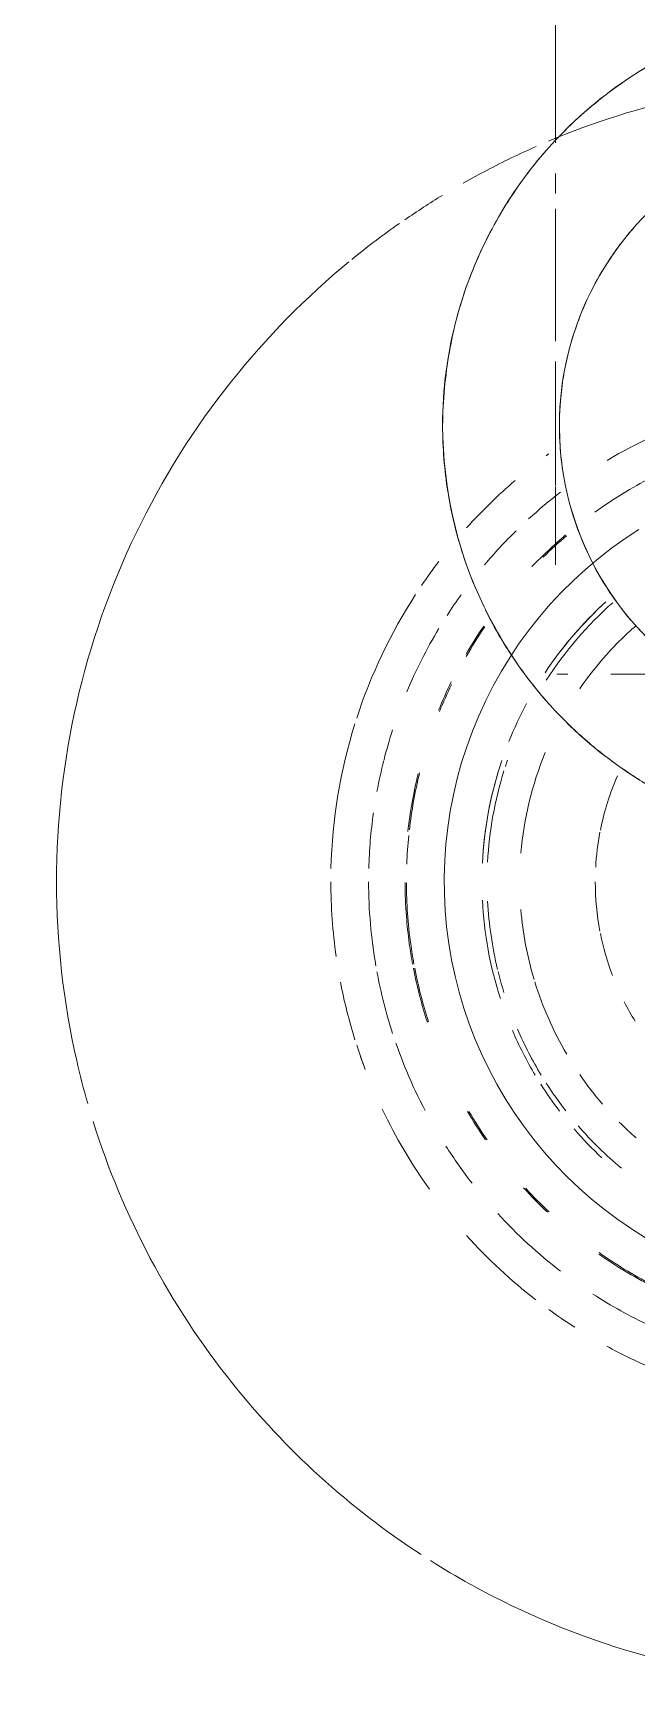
# Model space of a CAD drawing. Header units: millimetres. Extents: x -4000 to 187956, y -58990 to 162485.
# Drawn here: x 157064.6 to 157100.8, y 1700.4 to 1799.4 of the extents above; entities that cross this region are included whole.
import ezdxf

# ---------------------------------------------------------------- set-up
doc = ezdxf.new("R2010")
doc.units = ezdxf.units.MM
doc.layers.add('P-SANR-FIXT', color=6, linetype='Continuous', lineweight=9)

# ---------------------------------------------------------------- blocks, each defined once
blk = doc.blocks.new('C307 - C307-V893-FFS - TANG 1')
at = {"layer": 'P-SANR-FIXT', "color": 90}
for p, q in [((13.682, 170.811), (12.839, 171.341)), ((13.682, 170.811), (12.839, 171.341)), ((14.503, 170.247), (13.682, 170.811)), ((14.503, 170.247), (13.682, 170.811)), ((15.301, 169.651), (14.503, 170.247)), ((15.301, 169.651), (14.503, 170.247)), ((16.075, 169.023), (15.301, 169.651)), ((16.075, 169.023), (15.301, 169.651)), ((16.823, 168.365), (16.075, 169.023)), ((16.823, 168.365), (16.075, 169.023)), ((17.544, 167.678), (16.823, 168.365)), ((17.544, 167.678), (16.823, 168.365)), ((18.237, 166.962), (17.544, 167.678)), ((18.237, 166.962), (17.544, 167.678)), ((18.9, 166.219), (18.237, 166.962)), ((18.9, 166.219), (18.237, 166.962)), ((19.534, 165.451), (18.9, 166.219)), ((19.534, 165.451), (18.9, 166.219)), ((20.136, 164.657), (19.534, 165.451)), ((20.136, 164.657), (19.534, 165.451)), ((20.706, 163.84), (20.136, 164.657)), ((20.706, 163.84), (20.136, 164.657)), ((21.243, 163.001), (20.706, 163.84)), ((21.243, 163.001), (20.706, 163.84)), ((21.746, 162.141), (21.243, 163.001)), ((21.746, 162.141), (21.243, 163.001)), ((22.214, 161.262), (21.746, 162.141)), ((22.214, 161.262), (21.746, 162.141)), ((22.647, 160.364), (22.214, 161.262)), ((23.043, 159.45), (22.647, 160.364)), ((23.402, 158.521), (23.043, 159.45)), ((23.402, 158.521), (23.043, 159.45)), ((23.725, 157.579), (23.402, 158.521)), ((23.725, 157.579), (23.402, 158.521)), ((24.009, 156.624), (23.725, 157.579)), ((24.254, 155.659), (24.009, 156.624)), ((24.461, 154.684), (24.254, 155.659)), ((24.461, 154.684), (24.254, 155.659)), ((24.629, 153.702), (24.461, 154.684)), ((24.757, 152.714), (24.629, 153.702)), ((24.846, 151.722), (24.757, 152.714)), ((24.895, 150.727), (24.846, 151.722)), ((24.904, 149.731), (24.895, 150.727)), ((24.904, 149.731), (24.895, 150.727)), ((24.874, 148.735), (24.904, 149.731)), ((24.874, 148.735), (24.904, 149.731)), ((24.803, 147.742), (24.874, 148.735)), ((24.693, 146.752), (24.803, 147.742)), ((24.543, 145.767), (24.693, 146.752)), ((24.354, 144.789), (24.543, 145.767)), ((24.126, 143.819), (24.354, 144.789)), ((23.86, 142.859), (24.126, 143.819)), ((23.86, 142.859), (24.126, 143.819)), ((23.555, 141.911), (23.86, 142.859)), ((23.555, 141.911), (23.86, 142.859)), ((23.213, 140.975), (23.555, 141.911)), ((23.213, 140.975), (23.555, 141.911)), ((22.834, 140.054), (23.213, 140.975)), ((22.834, 140.054), (23.213, 140.975)), ((22.418, 139.149), (22.834, 140.054)), ((22.418, 139.149), (22.834, 140.054)), ((21.966, 138.261), (22.418, 139.149)), ((21.966, 138.261), (22.418, 139.149)), ((21.479, 137.392), (21.966, 138.261)), ((21.479, 137.392), (21.966, 138.261)), ((12.897, 137.555), (14.914, 137.555)), ((12.897, 137.555), (14.914, 137.555)), ((17.5, 137.555), (18.153, 137.555)), ((20.957, 136.543), (21.479, 137.392)), ((20.957, 136.543), (21.479, 137.392)), ((19.815, 134.912), (20.403, 135.716)), ((19.815, 134.912), (20.403, 135.716)), ((20.403, 135.716), (20.957, 136.543)), ((20.403, 135.716), (20.957, 136.543)), ((19.196, 134.131), (19.815, 134.912)), ((19.196, 134.131), (19.815, 134.912)), ((18.546, 133.376), (19.196, 134.131)), ((18.546, 133.376), (19.196, 134.131)), ((17.866, 132.648), (18.546, 133.376)), ((17.866, 132.648), (18.546, 133.376)), ((16.422, 131.276), (17.158, 131.947)), ((16.422, 131.276), (17.158, 131.947)), ((17.158, 131.947), (17.866, 132.648)), ((17.158, 131.947), (17.866, 132.648)), ((15.661, 130.634), (16.422, 131.276)), ((15.661, 130.634), (16.422, 131.276)), ((18.24, 127.727), (18.24, 131.017)), ((14.063, 129.444), (14.874, 130.023)), ((14.063, 129.444), (14.874, 130.023)), ((14.874, 130.023), (15.661, 130.634)), ((14.874, 130.023), (15.661, 130.634)), ((13.23, 128.899), (14.063, 129.444)), ((13.23, 128.899), (14.063, 129.444)), ((18.24, 126.317), (18.24, 127.727)), ((18.24, 118.822), (18.24, 126.264)), ((18.24, 109.688), (18.24, 117.61)), ((18.24, 107.554), (18.24, 108.758))]:
    blk.add_line(p, q, dxfattribs=at)
at = {"layer": 'P-SANR-FIXT', "color": 254}
blk.add_line((18.24, 94.245), (18.24, 105.726), dxfattribs=at)
at = {"layer": 'P-SANR-FIXT', "color": 90, "flags": 128}
for points in [[(23.043, 159.45), (22.647, 160.364), (22.214, 161.262)], [(24.254, 155.659), (24.009, 156.624), (23.725, 157.579)], [(24.757, 152.714), (24.629, 153.702), (24.461, 154.684)], [(24.895, 150.727), (24.846, 151.722), (24.757, 152.714)], [(24.543, 145.767), (24.693, 146.752), (24.803, 147.742), (24.874, 148.735)], [(24.126, 143.819), (24.354, 144.789), (24.543, 145.767)]]:
    blk.add_lwpolyline(points, dxfattribs=at)
at = {"layer": 'P-SANR-FIXT', "color": 254}
for centre, radius, start, end in [((0, 150), 48.136, 64.28571, 90), ((0, 150), 48.136, 57.69798, 64.28571), ((0, 150), 48.136, 38.57143, 56.89854), ((0, 150), 48.136, 17.35868, 38.57143), ((0, 150), 48.136, 12.85714, 16.02356), ((0, 150), 48.136, 347.14286, 12.85714), ((0, 150), 48.136, 321.42857, 347.14286), ((0, 122.671), 18, 0, 11.6284), ((0, 122.671), 25, 0, 9.14107), ((0, 122.671), 18, 345, 0), ((0, 122.671), 25, 345, 360), ((0, 150), 48.136, 309.49154, 321.42857), ((0, 122.671), 18, 330, 343.61065), ((0, 122.671), 25, 341.95573, 345), ((0, 122.671), 18, 318.58812, 330), ((0, 122.671), 25, 332.61967, 336.65424), ((0, 150), 48.136, 304.97472, 309.23882), ((0, 122.671), 25, 323.3239, 330), ((0, 150), 48.136, 301.30964, 304.50538), ((0, 150), 48.136, 295.71429, 299.58659), ((0, 150), 48.136, 293.77043, 295.71429), ((0, 150), 48.136, 282.26185, 292.80126), ((0, 122.671), 25, 300.04262, 315)]:
    blk.add_arc(centre, radius, start, end, dxfattribs=at)
at = {"layer": 'P-SANR-FIXT', "color": 90}
for radius, start, end in [(31.698, 61.43497, 66.53955), (31.698, 61.43497, 66.53955), (29.434, 57.09053, 64.7349), (31.698, 54, 57.38803), (31.698, 54, 57.38803), (31.698, 41.97978, 52.22643), (31.698, 41.97978, 52.22643), (27.17, 54.89059, 62.62948), (27.248, 54.97254, 62.70791), (29.434, 42.51462, 52.4426), (27.17, 42.5496, 46.75409), (27.248, 42.32497, 46.59617), (31.698, 25.47895, 35.55472), (31.698, 25.47895, 35.55472), (29.434, 32.57738, 37.8649), (22.332, 40.9153, 50.23857), (22.642, 40.87326, 46.9716), (22.642, 40.87326, 46.9716), (22.642, 40.87326, 46.9716), (20.377, 45, 48.90004), (27.17, 30.43349, 34.71406), (27.248, 30.33411, 34.59617), (22.332, 32.70215, 37.9462), (22.642, 32.38273, 37.36984), (29.434, 22.73861, 27.76566), (20.377, 34.57237, 40.8737), (22.332, 23.30443, 31.29113), (22.642, 23.18724, 30.80567), (22.642, 23.18724, 30.80567), (22.642, 23.18724, 30.80567), (29.434, 19.17931, 22.71608), (31.698, 18, 20.78998), (31.698, 18.8982, 20.78998), (20.377, 17.13565, 30.47539), (31.698, 18, 18.8982), (31.698, 10.95451, 17.37937), (31.698, 10.95451, 17.37937), (27.17, 11.01013, 18), (27.248, 10.97137, 18), (29.434, 10.59104, 18), (15.849, 27.04363, 31.85219), (15.849, 27.04363, 31.85219), (22.332, 13.94004, 17.30496), (22.642, 2.79841, 18), (22.642, 2.79841, 18), (22.642, 2.79841, 18), (15.849, 11.26777, 20.74077), (15.849, 11.26777, 20.74077), (20.377, 4.70484, 16.71138), (22.332, 3.01764, 13.60586), (27.17, 7.89522, 10.46073), (27.248, 7.79395, 10.46112), (29.434, 0, 9.877), (31.698, 0, 8.12856), (31.698, 0, 8.12856), (27.17, 4.00326, 7.89522), (27.248, 4.37025, 7.79395), (15.849, 0, 10.78836), (15.849, 0, 10.78836), (27.17, 0.15994, 4.00326), (27.248, 0.12214, 4.37025), (15.849, 349.21164, 356.87188), (15.849, 349.21164, 356.87188), (22.332, 342.69504, 356.98236), (22.642, 341.28488, 357.20159), (22.642, 342, 357.20159), (22.642, 342, 357.20159), (27.17, 354.16486, 357.76527), (29.434, 351.95308, 358.4583), (31.698, 342.62063, 358.56842), (31.698, 342.62063, 358.56842), (20.377, 337.67519, 355.16766), (15.849, 336.37864, 348.73223), (15.849, 336.37864, 348.73223), (27.17, 346.12009, 353.4416), (27.248, 346.29904, 353.66543), (29.434, 345.70881, 349.40896), (22.332, 340.96685, 342), (22.642, 341.28488, 342), (22.642, 341.28488, 342), (29.434, 342, 345.61867), (22.642, 331.86211, 338.24216), (22.642, 331.86211, 338.24216), (22.642, 331.86211, 338.24216), (27.17, 334.2, 337.94034), (27.248, 333.93854, 337.85554), (31.698, 327.1043, 342), (31.698, 327.1043, 342), (29.434, 328.97629, 337.26139), (20.377, 315, 325.42763), (22.332, 311.52616, 327.25983), (22.642, 312.24634, 326.41789), (22.642, 312.24634, 324), (22.642, 312.24634, 324), (27.17, 325.81186, 330.21099), (27.248, 325.80389, 329.95532), (20.377, 311.09996, 315), (29.434, 324.247, 327.18071), (31.698, 322.75034, 325.95321), (27.248, 310.30774, 316.14014), (29.434, 314.38776, 319.82734), (27.17, 310.29728, 314.27852), (31.698, 310.65799, 318.02023), (31.698, 310.65799, 318.02023), (27.248, 297.29209, 305.6458), (29.434, 307.5574, 312.38816), (29.434, 288.35321, 300.93686), (31.698, 306, 306.36249), (31.698, 306, 306.36249)]:
    blk.add_arc((0, 150), radius, start, end, dxfattribs=at)
at = {"layer": 'P-SANR-FIXT', "color": 253}
for radius, start, end in [(25, 45, 59.95738), (25, 26.20835, 36.6761), (18, 15, 45), (25, 9.63013, 18.04427), (25, 336.65424, 341.95573), (25, 318.69922, 323.3239)]:
    blk.add_arc((0, 122.671), radius, start, end, dxfattribs=at)
at = {"layer": 'P-SANR-FIXT', "color": 250}
for radius, start, end in [(18, 0, 180), (25, 36.6761, 41.97683), (25, 18.04427, 23.34576), (18, 303.85989, 360)]:
    blk.add_arc((0, 122.671), radius, start, end, dxfattribs=at)
for points, knots in [([(42.56, 89.707), (49.426, 91.873), (62.348, 96.734), (84.838, 108.521), (106.16, 127.435), (115.965, 146.843), (119.281, 157.53)], [0, 0, 0, 0, 0.166667, 0.333333, 0.666667, 1, 1, 1, 1]), ([(-25, 122.671), (-24.982, 124.186), (-24.709, 127.134), (-23.619, 131.258), (-21.738, 135.245), (-19.247, 138.834), (-16.146, 141.906), (-12.581, 144.43), (-8.605, 146.261), (-4.887, 147.281), (-1.666, 147.657), (2.049, 147.697), (6.482, 147.019), (10.842, 145.322), (13.902, 143.506), (16.105, 141.846), (18.119, 139.964), (20.433, 137.268), (23.822, 131.682), (24.954, 126.459), (25, 122.671)], [0, 0, 0, 0, 0.055556, 0.111111, 0.166667, 0.222222, 0.277778, 0.333333, 0.388889, 0.444444, 0.479167, 0.513889, 0.583333, 0.652778, 0.6875, 0.722222, 0.756944, 0.791667, 0.861111, 1, 1, 1, 1])]:
    blk.add_open_spline(points, degree=3, knots=knots, dxfattribs=at)
blk.add_open_spline([(25, 122.671), (24.982, 121.156), (24.708, 118.208), (23.619, 114.085), (21.742, 110.102), (20.084, 107.713), (19.152, 106.603)], degree=3, dxfattribs=at)
at = {"layer": 'P-SANR-FIXT', "color": 253}
blk.add_open_spline([(19.152, 106.603), (18.221, 105.493), (16.151, 103.441), (12.686, 100.986), (10.164, 99.799), (8.921, 99.326)], degree=3, knots=[0.2222222, 0.2222222, 0.2222222, 0.2222222, 0.2777778, 0.3333333, 0.3840382, 0.3840382, 0.3840382, 0.3840382], dxfattribs=at)
blk = doc.blocks.new('C307 - C307-V946-FFS - TANG 1')
at = {"layer": 'P-SANR-FIXT', "color": 90}
for p, q in [((13.682, 170.811), (12.839, 171.341)), ((13.682, 170.811), (12.839, 171.341)), ((14.503, 170.247), (13.682, 170.811)), ((14.503, 170.247), (13.682, 170.811)), ((15.301, 169.651), (14.503, 170.247)), ((15.301, 169.651), (14.503, 170.247)), ((16.075, 169.023), (15.301, 169.651)), ((16.075, 169.023), (15.301, 169.651)), ((16.823, 168.365), (16.075, 169.023)), ((16.823, 168.365), (16.075, 169.023)), ((17.544, 167.678), (16.823, 168.365)), ((17.544, 167.678), (16.823, 168.365)), ((18.237, 166.962), (17.544, 167.678)), ((18.237, 166.962), (17.544, 167.678)), ((18.9, 166.219), (18.237, 166.962)), ((18.9, 166.219), (18.237, 166.962)), ((19.534, 165.451), (18.9, 166.219)), ((19.534, 165.451), (18.9, 166.219)), ((20.136, 164.657), (19.534, 165.451)), ((20.136, 164.657), (19.534, 165.451)), ((20.706, 163.84), (20.136, 164.657)), ((20.706, 163.84), (20.136, 164.657)), ((21.243, 163.001), (20.706, 163.84)), ((21.243, 163.001), (20.706, 163.84)), ((21.746, 162.141), (21.243, 163.001)), ((21.746, 162.141), (21.243, 163.001)), ((22.214, 161.262), (21.746, 162.141)), ((22.214, 161.262), (21.746, 162.141)), ((22.647, 160.364), (22.214, 161.262)), ((22.647, 160.364), (22.214, 161.262)), ((23.043, 159.45), (22.647, 160.364)), ((23.043, 159.45), (22.647, 160.364)), ((23.402, 158.521), (23.043, 159.45)), ((23.402, 158.521), (23.043, 159.45)), ((23.725, 157.579), (23.402, 158.521)), ((23.725, 157.579), (23.402, 158.521)), ((24.009, 156.624), (23.725, 157.579)), ((24.009, 156.624), (23.725, 157.579)), ((24.254, 155.659), (24.009, 156.624)), ((24.254, 155.659), (24.009, 156.624)), ((24.461, 154.684), (24.254, 155.659)), ((24.461, 154.684), (24.254, 155.659)), ((24.629, 153.702), (24.461, 154.684)), ((24.629, 153.702), (24.461, 154.684)), ((24.757, 152.714), (24.629, 153.702)), ((24.757, 152.714), (24.629, 153.702)), ((24.846, 151.722), (24.757, 152.714)), ((24.846, 151.722), (24.757, 152.714)), ((24.895, 150.727), (24.846, 151.722)), ((24.895, 150.727), (24.846, 151.722)), ((24.904, 149.731), (24.895, 150.727)), ((24.904, 149.731), (24.895, 150.727)), ((24.874, 148.735), (24.904, 149.731)), ((24.874, 148.735), (24.904, 149.731)), ((24.803, 147.742), (24.874, 148.735)), ((24.803, 147.742), (24.874, 148.735)), ((24.693, 146.752), (24.803, 147.742)), ((24.693, 146.752), (24.803, 147.742)), ((24.543, 145.767), (24.693, 146.752)), ((24.543, 145.767), (24.693, 146.752)), ((24.354, 144.789), (24.543, 145.767)), ((24.354, 144.789), (24.543, 145.767)), ((24.126, 143.819), (24.354, 144.789)), ((24.126, 143.819), (24.354, 144.789)), ((23.86, 142.859), (24.126, 143.819)), ((23.86, 142.859), (24.126, 143.819)), ((23.555, 141.911), (23.86, 142.859)), ((23.555, 141.911), (23.86, 142.859)), ((23.213, 140.975), (23.555, 141.911)), ((22.834, 140.054), (23.213, 140.975)), ((22.418, 139.149), (22.834, 140.054)), ((21.966, 138.261), (22.418, 139.149)), ((21.966, 138.261), (22.418, 139.149)), ((21.479, 137.392), (21.966, 138.261)), ((21.479, 137.392), (21.966, 138.261)), ((12.291, 137.555), (14.914, 137.555)), ((12.897, 137.555), (14.914, 137.555)), ((17.5, 137.555), (18.153, 137.555)), ((20.957, 136.543), (21.479, 137.392)), ((20.957, 136.543), (21.479, 137.392)), ((19.815, 134.912), (20.403, 135.716)), ((19.815, 134.912), (20.403, 135.716)), ((20.403, 135.716), (20.957, 136.543)), ((20.403, 135.716), (20.957, 136.543)), ((19.196, 134.131), (19.815, 134.912)), ((19.196, 134.131), (19.815, 134.912)), ((18.546, 133.376), (19.196, 134.131)), ((18.546, 133.376), (19.196, 134.131)), ((17.866, 132.648), (18.546, 133.376)), ((17.866, 132.648), (18.546, 133.376)), ((16.422, 131.276), (17.158, 131.947)), ((16.422, 131.276), (17.158, 131.947)), ((17.158, 131.947), (17.866, 132.648)), ((17.158, 131.947), (17.866, 132.648)), ((15.661, 130.634), (16.422, 131.276)), ((15.661, 130.634), (16.422, 131.276)), ((18.24, 127.727), (18.24, 131.017)), ((14.063, 129.444), (14.874, 130.023)), ((14.063, 129.444), (14.874, 130.023)), ((14.874, 130.023), (15.661, 130.634)), ((14.874, 130.023), (15.661, 130.634)), ((13.23, 128.899), (14.063, 129.444)), ((13.23, 128.899), (14.063, 129.444)), ((18.24, 126.317), (18.24, 127.727)), ((18.24, 118.822), (18.24, 126.264)), ((18.24, 109.688), (18.24, 117.61)), ((18.24, 107.554), (18.24, 108.758))]:
    blk.add_line(p, q, dxfattribs=at)
at = {"layer": 'P-SANR-FIXT', "color": 254}
blk.add_line((18.24, 94.245), (18.24, 105.726), dxfattribs=at)
at = {"layer": 'P-SANR-FIXT', "color": 90, "flags": 128}
blk.add_lwpolyline([(22.418, 139.149), (22.834, 140.054), (23.213, 140.975), (23.555, 141.911)], dxfattribs=at)
at = {"layer": 'P-SANR-FIXT', "color": 254}
for centre, radius, start, end in [((0, 150), 48.136, 64.28571, 90), ((0, 150), 48.136, 57.69798, 64.28571), ((0, 150), 48.136, 38.57143, 56.89854), ((0, 150), 48.136, 17.35868, 38.57143), ((0, 150), 48.136, 12.85714, 16.02356), ((0, 150), 48.136, 347.14286, 12.85714), ((0, 150), 48.136, 321.42857, 347.14286), ((0, 122.671), 18, 0, 11.6284), ((0, 122.671), 25, 0, 9.14107), ((0, 122.671), 18, 345, 0), ((0, 122.671), 25, 345, 360), ((0, 150), 48.136, 309.49154, 321.42857), ((0, 122.671), 18, 330, 343.61065), ((0, 122.671), 25, 341.95573, 345), ((0, 122.671), 18, 318.58812, 330), ((0, 122.671), 25, 332.61967, 336.65424), ((0, 150), 48.136, 304.97472, 309.23882), ((0, 122.671), 25, 323.3239, 330), ((0, 150), 48.136, 301.30964, 304.50538), ((0, 150), 48.136, 295.71429, 299.58659), ((0, 150), 48.136, 293.77043, 295.71429), ((0, 150), 48.136, 282.26185, 292.80126), ((0, 122.671), 25, 300.04262, 315)]:
    blk.add_arc(centre, radius, start, end, dxfattribs=at)
at = {"layer": 'P-SANR-FIXT', "color": 90}
for radius, start, end in [(31.698, 61.43497, 66.53955), (31.698, 61.43497, 66.53955), (29.434, 57.09053, 64.7349), (31.698, 54, 57.38803), (31.698, 54, 57.38803), (31.698, 41.97978, 52.22643), (31.698, 41.97978, 52.22643), (27.17, 54.89059, 62.62948), (27.248, 54.97254, 62.70791), (29.434, 42.51462, 52.4426), (27.17, 42.5496, 46.75409), (27.248, 42.32497, 46.59617), (31.698, 25.47895, 35.55472), (31.698, 25.47895, 35.55472), (29.434, 32.57738, 37.8649), (22.332, 40.9153, 50.23857), (22.642, 40.87326, 46.9716), (22.642, 40.87326, 46.9716), (22.642, 40.87326, 46.9716), (20.377, 45, 48.90004), (27.17, 30.43349, 34.71406), (27.248, 30.33411, 34.59617), (22.332, 32.70215, 37.9462), (22.642, 32.38273, 37.36984), (29.434, 22.73861, 27.76566), (20.377, 34.57237, 40.8737), (22.332, 23.30443, 31.29113), (22.642, 23.18724, 30.80567), (22.642, 23.18724, 30.80567), (22.642, 23.18724, 30.80567), (29.434, 19.17931, 22.71608), (31.698, 18, 20.78998), (31.698, 18.8982, 20.78998), (20.377, 17.13565, 30.47539), (31.698, 18, 18.8982), (31.698, 10.95451, 17.37937), (31.698, 10.95451, 17.37937), (27.17, 11.01013, 18), (27.248, 10.97137, 18), (29.434, 10.59104, 18), (15.849, 27.04363, 31.85219), (15.849, 27.04363, 31.85219), (22.332, 13.94004, 17.30496), (22.642, 2.79841, 18), (22.642, 2.79841, 18), (22.642, 2.79841, 18), (15.849, 11.26777, 20.74077), (15.849, 11.26777, 20.74077), (20.377, 4.70484, 16.71138), (22.332, 3.01764, 13.60586), (27.17, 7.89522, 10.46073), (27.248, 7.79395, 10.46112), (29.434, 0, 9.877), (31.698, 0, 8.12856), (31.698, 0, 8.12856), (27.17, 4.00326, 7.89522), (27.248, 4.37025, 7.79395), (15.849, 0, 10.78836), (15.849, 0, 10.78836), (27.17, 0.15994, 4.00326), (27.248, 0.12214, 4.37025), (15.849, 349.21164, 356.87188), (15.849, 349.21164, 356.87188), (22.332, 342.69504, 356.98236), (22.642, 342, 357.20159), (22.642, 342, 357.20159), (22.642, 342, 357.20159), (27.17, 354.16486, 357.76527), (29.434, 351.95308, 358.4583), (31.698, 342.62063, 358.56842), (31.698, 342.62063, 358.56842), (20.377, 337.67519, 355.16766), (15.849, 336.37864, 348.73223), (15.849, 336.37864, 348.73223), (27.17, 346.12009, 353.4416), (27.248, 346.29904, 353.66543), (29.434, 345.70881, 349.40896), (22.332, 340.96685, 342), (22.642, 341.28488, 342), (22.642, 341.28488, 342), (22.642, 341.28488, 342), (29.434, 342, 345.61867), (22.642, 331.86211, 338.24216), (22.642, 331.86211, 338.24216), (22.642, 331.86211, 338.24216), (27.17, 334.2, 337.94034), (27.248, 333.93854, 337.85554), (31.698, 327.1043, 342), (31.698, 327.1043, 342), (29.434, 328.97629, 337.26139), (20.377, 315, 325.42763), (22.332, 311.52616, 327.25983), (22.642, 312.24634, 326.41789), (22.642, 312.24634, 324), (22.642, 312.24634, 324), (27.17, 325.81186, 330.21099), (27.248, 325.80389, 329.95532), (20.377, 311.09996, 315), (29.434, 324.247, 327.18071), (31.698, 322.75034, 325.95321), (27.248, 310.30774, 316.14014), (29.434, 314.38776, 319.82734), (27.17, 310.29728, 314.27852), (31.698, 310.65799, 318.02023), (31.698, 310.65799, 318.02023), (27.248, 297.29209, 305.6458), (29.434, 307.5574, 312.38816), (29.434, 288.35321, 300.93686), (31.698, 306, 306.36249), (31.698, 306, 306.36249)]:
    blk.add_arc((0, 150), radius, start, end, dxfattribs=at)
at = {"layer": 'P-SANR-FIXT', "color": 253}
for radius, start, end in [(25, 45, 59.95738), (25, 26.20835, 36.6761), (18, 15, 45), (25, 9.63013, 18.04427), (25, 336.65424, 341.95573), (25, 318.69922, 323.3239)]:
    blk.add_arc((0, 122.671), radius, start, end, dxfattribs=at)
at = {"layer": 'P-SANR-FIXT', "color": 250}
for radius, start, end in [(18, 0, 180), (25, 36.6761, 41.97683), (25, 18.04427, 23.34576), (18, 303.85989, 360)]:
    blk.add_arc((0, 122.671), radius, start, end, dxfattribs=at)
for points, knots in [([(42.56, 89.707), (49.426, 91.873), (62.348, 96.734), (84.838, 108.521), (106.16, 127.435), (115.965, 146.843), (119.281, 157.53)], [0, 0, 0, 0, 0.166667, 0.333333, 0.666667, 1, 1, 1, 1]), ([(-25, 122.671), (-24.982, 124.186), (-24.709, 127.134), (-23.619, 131.258), (-21.738, 135.245), (-19.247, 138.834), (-16.146, 141.906), (-12.581, 144.43), (-8.605, 146.261), (-4.887, 147.281), (-1.666, 147.657), (2.049, 147.697), (6.482, 147.019), (10.842, 145.322), (13.902, 143.506), (16.105, 141.846), (18.119, 139.964), (20.433, 137.268), (23.822, 131.682), (24.954, 126.459), (25, 122.671)], [0, 0, 0, 0, 0.055556, 0.111111, 0.166667, 0.222222, 0.277778, 0.333333, 0.388889, 0.444444, 0.479167, 0.513889, 0.583333, 0.652778, 0.6875, 0.722222, 0.756944, 0.791667, 0.861111, 1, 1, 1, 1])]:
    blk.add_open_spline(points, degree=3, knots=knots, dxfattribs=at)
blk.add_open_spline([(25, 122.671), (24.982, 121.156), (24.708, 118.208), (23.619, 114.085), (21.742, 110.102), (20.084, 107.713), (19.152, 106.603)], degree=3, dxfattribs=at)
at = {"layer": 'P-SANR-FIXT', "color": 253}
blk.add_open_spline([(19.152, 106.603), (18.221, 105.493), (16.151, 103.441), (12.686, 100.986), (10.164, 99.799), (8.921, 99.326)], degree=3, knots=[0.2222222, 0.2222222, 0.2222222, 0.2222222, 0.2777778, 0.3333333, 0.3840382, 0.3840382, 0.3840382, 0.3840382], dxfattribs=at)
blk = doc.blocks.new('CMF2_NHAXUONG_A_rvt-1-FFS - TANG 1')
at = {"layer": 'P-SANR-FIXT', "color": 250, "lineweight": 9, "rotation": 180}
for name in ['C307 - C307-V893-FFS - TANG 1', 'C307 - C307-V946-FFS - TANG 1']:
    blk.add_blockref(name, (157114.145, 1898.501), dxfattribs=at)

msp = doc.modelspace()

# ---------------------------------------------------------------- block references
at = {"lineweight": 5}
msp.add_blockref('CMF2_NHAXUONG_A_rvt-1-FFS - TANG 1', (0, 0), dxfattribs=at)

doc.saveas('drawing.dxf')
